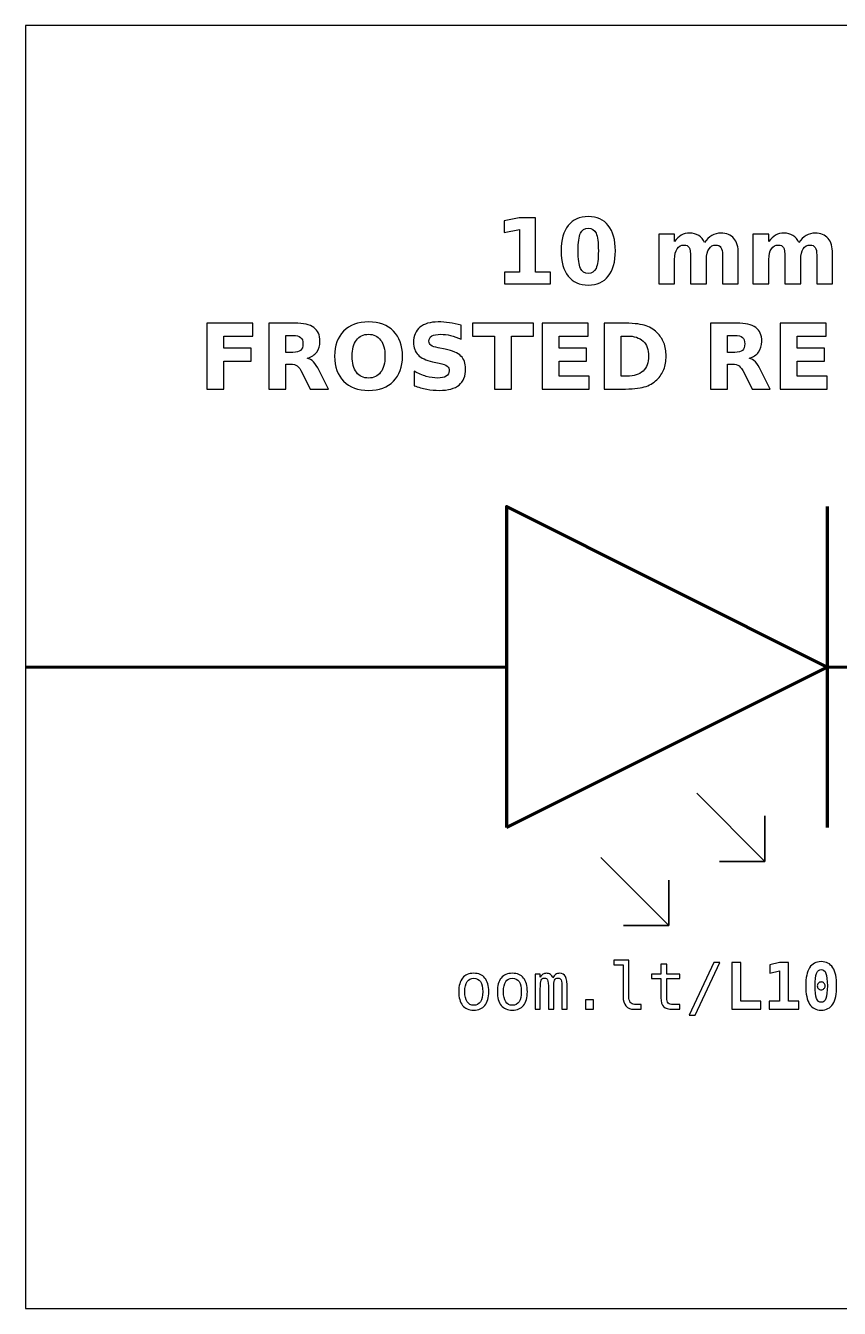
# Model space of a CAD drawing. Header units: centimetres. Extents: x -11.5 to -9.5, y -15.85 to -13.85.
# Drawn here: x -11.5 to -10.231, y -15.85 to -13.85 of the extents above; entities that cross this region are included whole.
import ezdxf

# ---------------------------------------------------------------- set-up
doc = ezdxf.new("R2010")
doc.units = ezdxf.units.CM
doc.header["$MEASUREMENT"] = 0
doc.layers.add('Layer 1', color=7, linetype='Continuous')

msp = doc.modelspace()

# ---------------------------------------------------------------- linework, layer by layer
at = {"layer": 'Layer 1', "color": 7}
msp.add_open_spline([(-11.5, -13.85), (-11.5, -13.85), (-9.5, -13.85), (-9.5, -13.85), (-9.5, -13.85), (-9.5, -13.85), (-9.5, -15.85), (-9.5, -15.85), (-9.5, -15.85), (-9.5, -15.85), (-11.5, -15.85), (-11.5, -15.85), (-11.5, -15.85), (-11.5, -15.85), (-11.5, -13.85), (-11.5, -13.85)], degree=3, knots=[0, 0, 0, 0, 0.25, 0.25, 0.25, 0.25, 0.5, 0.5, 0.5, 0.5, 0.75, 0.75, 0.75, 0.75, 1, 1, 1, 1], dxfattribs=at)
at = {"layer": 'Layer 1', "color": 250}
for points, knots in [([(-10.75327, -14.23414), (-10.75327, -14.23414), (-10.72984, -14.23414), (-10.72984, -14.23414), (-10.72984, -14.23414), (-10.72984, -14.23414), (-10.72984, -14.16765), (-10.72984, -14.16765), (-10.72984, -14.16765), (-10.72984, -14.16765), (-10.75388, -14.17262), (-10.75388, -14.17262), (-10.75388, -14.17262), (-10.75388, -14.17262), (-10.75388, -14.15455), (-10.75388, -14.15455), (-10.75388, -14.15455), (-10.75388, -14.15455), (-10.72998, -14.14959), (-10.72998, -14.14959), (-10.72998, -14.14959), (-10.72998, -14.14959), (-10.70477, -14.14959), (-10.70477, -14.14959), (-10.70477, -14.14959), (-10.70477, -14.14959), (-10.70477, -14.23414), (-10.70477, -14.23414), (-10.70477, -14.23414), (-10.70477, -14.23414), (-10.68135, -14.23414), (-10.68135, -14.23414), (-10.68135, -14.23414), (-10.68135, -14.23414), (-10.68135, -14.25246), (-10.68135, -14.25246), (-10.68135, -14.25246), (-10.68135, -14.25246), (-10.75327, -14.25246), (-10.75327, -14.25246), (-10.75327, -14.25246), (-10.75327, -14.25246), (-10.75327, -14.23414), (-10.75327, -14.23414)], [0, 0, 0, 0, 0.0909091, 0.0909091, 0.0909091, 0.0909091, 0.1818182, 0.1818182, 0.1818182, 0.1818182, 0.2727273, 0.2727273, 0.2727273, 0.2727273, 0.3636364, 0.3636364, 0.3636364, 0.3636364, 0.4545455, 0.4545455, 0.4545455, 0.4545455, 0.5454545, 0.5454545, 0.5454545, 0.5454545, 0.6363636, 0.6363636, 0.6363636, 0.6363636, 0.7272727, 0.7272727, 0.7272727, 0.7272727, 0.8181818, 0.8181818, 0.8181818, 0.8181818, 0.9090909, 0.9090909, 0.9090909, 0.9090909, 1, 1, 1, 1]), ([(-10.58017, -14.20112), (-10.58017, -14.21817), (-10.58384, -14.23132), (-10.5912, -14.24058), (-10.5912, -14.24058), (-10.59854, -14.24983), (-10.60898, -14.25446), (-10.62248, -14.25446), (-10.62248, -14.25446), (-10.63603, -14.25446), (-10.64649, -14.24983), (-10.65383, -14.24058), (-10.65383, -14.24058), (-10.66119, -14.23132), (-10.66486, -14.21817), (-10.66486, -14.20112), (-10.66486, -14.20112), (-10.66486, -14.18405), (-10.66119, -14.17087), (-10.65383, -14.16161), (-10.65383, -14.16161), (-10.64649, -14.15237), (-10.63603, -14.14773), (-10.62248, -14.14773), (-10.62248, -14.14773), (-10.60898, -14.14773), (-10.59854, -14.15237), (-10.5912, -14.16161), (-10.5912, -14.16161), (-10.58384, -14.17087), (-10.58017, -14.18405), (-10.58017, -14.20112)], [0, 0, 0, 0, 0.125, 0.125, 0.125, 0.125, 0.25, 0.25, 0.25, 0.25, 0.375, 0.375, 0.375, 0.375, 0.5, 0.5, 0.5, 0.5, 0.625, 0.625, 0.625, 0.625, 0.75, 0.75, 0.75, 0.75, 0.875, 0.875, 0.875, 0.875, 1, 1, 1, 1]), ([(-10.6067, -14.20093), (-10.6067, -14.18807), (-10.6079, -14.17901), (-10.61032, -14.17374), (-10.61032, -14.17374), (-10.61272, -14.1685), (-10.61679, -14.16587), (-10.62248, -14.16587), (-10.62248, -14.16587), (-10.62817, -14.16587), (-10.63224, -14.1685), (-10.63469, -14.17374), (-10.63469, -14.17374), (-10.63711, -14.17901), (-10.63833, -14.18807), (-10.63833, -14.20093), (-10.63833, -14.20093), (-10.63833, -14.21391), (-10.63711, -14.22309), (-10.63469, -14.2284), (-10.63469, -14.2284), (-10.63224, -14.23374), (-10.62817, -14.2364), (-10.62248, -14.2364), (-10.62248, -14.2364), (-10.61684, -14.2364), (-10.61279, -14.23374), (-10.61034, -14.2284), (-10.61034, -14.2284), (-10.60792, -14.22309), (-10.6067, -14.21391), (-10.6067, -14.20093)], [0, 0, 0, 0, 0.125, 0.125, 0.125, 0.125, 0.25, 0.25, 0.25, 0.25, 0.375, 0.375, 0.375, 0.375, 0.5, 0.5, 0.5, 0.5, 0.625, 0.625, 0.625, 0.625, 0.75, 0.75, 0.75, 0.75, 0.875, 0.875, 0.875, 0.875, 1, 1, 1, 1]), ([(-10.44092, -14.18811), (-10.43779, -14.18334), (-10.4341, -14.17969), (-10.42979, -14.1772), (-10.42979, -14.1772), (-10.42549, -14.17468), (-10.42079, -14.17344), (-10.41564, -14.17344), (-10.41564, -14.17344), (-10.40677, -14.17344), (-10.40002, -14.17617), (-10.39539, -14.18165), (-10.39539, -14.18165), (-10.39075, -14.1871), (-10.38842, -14.19505), (-10.38842, -14.20547), (-10.38842, -14.20547), (-10.38842, -14.20547), (-10.38842, -14.25246), (-10.38842, -14.25246), (-10.38842, -14.25246), (-10.38842, -14.25246), (-10.41324, -14.25246), (-10.41324, -14.25246), (-10.41324, -14.25246), (-10.41324, -14.25246), (-10.41324, -14.21222), (-10.41324, -14.21222), (-10.41324, -14.21222), (-10.41319, -14.21163), (-10.41317, -14.21102), (-10.41314, -14.21036), (-10.41314, -14.21036), (-10.41312, -14.20973), (-10.4131, -14.20881), (-10.4131, -14.20761), (-10.4131, -14.20761), (-10.4131, -14.20215), (-10.41389, -14.19818), (-10.41552, -14.19573), (-10.41552, -14.19573), (-10.41712, -14.19326), (-10.4197, -14.19204), (-10.42328, -14.19204), (-10.42328, -14.19204), (-10.42798, -14.19204), (-10.43158, -14.19397), (-10.43414, -14.19783), (-10.43414, -14.19783), (-10.43668, -14.20168), (-10.438, -14.20726), (-10.4381, -14.21457), (-10.4381, -14.21457), (-10.4381, -14.21457), (-10.4381, -14.25246), (-10.4381, -14.25246), (-10.4381, -14.25246), (-10.4381, -14.25246), (-10.46291, -14.25246), (-10.46291, -14.25246), (-10.46291, -14.25246), (-10.46291, -14.25246), (-10.46291, -14.21222), (-10.46291, -14.21222), (-10.46291, -14.21222), (-10.46291, -14.20368), (-10.46364, -14.19818), (-10.46512, -14.19573), (-10.46512, -14.19573), (-10.46658, -14.19326), (-10.46919, -14.19204), (-10.47295, -14.19204), (-10.47295, -14.19204), (-10.4777, -14.19204), (-10.48135, -14.19399), (-10.48391, -14.19787), (-10.48391, -14.19787), (-10.48647, -14.20175), (-10.48777, -14.20728), (-10.48777, -14.2145), (-10.48777, -14.2145), (-10.48777, -14.2145), (-10.48777, -14.25246), (-10.48777, -14.25246), (-10.48777, -14.25246), (-10.48777, -14.25246), (-10.51258, -14.25246), (-10.51258, -14.25246), (-10.51258, -14.25246), (-10.51258, -14.25246), (-10.51258, -14.1753), (-10.51258, -14.1753), (-10.51258, -14.1753), (-10.51258, -14.1753), (-10.48777, -14.1753), (-10.48777, -14.1753), (-10.48777, -14.1753), (-10.48777, -14.1753), (-10.48777, -14.18661), (-10.48777, -14.18661), (-10.48777, -14.18661), (-10.48473, -14.18223), (-10.48125, -14.17897), (-10.47732, -14.17675), (-10.47732, -14.17675), (-10.4734, -14.17454), (-10.46907, -14.17344), (-10.46434, -14.17344), (-10.46434, -14.17344), (-10.45903, -14.17344), (-10.4543, -14.17473), (-10.45023, -14.1773), (-10.45023, -14.1773), (-10.44614, -14.17988), (-10.44303, -14.18348), (-10.44092, -14.18811)], [0, 0, 0, 0, 0.0344828, 0.0344828, 0.0344828, 0.0344828, 0.0689655, 0.0689655, 0.0689655, 0.0689655, 0.1034483, 0.1034483, 0.1034483, 0.1034483, 0.137931, 0.137931, 0.137931, 0.137931, 0.1724138, 0.1724138, 0.1724138, 0.1724138, 0.2068966, 0.2068966, 0.2068966, 0.2068966, 0.2413793, 0.2413793, 0.2413793, 0.2413793, 0.2758621, 0.2758621, 0.2758621, 0.2758621, 0.3103448, 0.3103448, 0.3103448, 0.3103448, 0.3448276, 0.3448276, 0.3448276, 0.3448276, 0.3793103, 0.3793103, 0.3793103, 0.3793103, 0.4137931, 0.4137931, 0.4137931, 0.4137931, 0.4482759, 0.4482759, 0.4482759, 0.4482759, 0.4827586, 0.4827586, 0.4827586, 0.4827586, 0.5172414, 0.5172414, 0.5172414, 0.5172414, 0.5517241, 0.5517241, 0.5517241, 0.5517241, 0.5862069, 0.5862069, 0.5862069, 0.5862069, 0.6206897, 0.6206897, 0.6206897, 0.6206897, 0.6551724, 0.6551724, 0.6551724, 0.6551724, 0.6896552, 0.6896552, 0.6896552, 0.6896552, 0.7241379, 0.7241379, 0.7241379, 0.7241379, 0.7586207, 0.7586207, 0.7586207, 0.7586207, 0.7931034, 0.7931034, 0.7931034, 0.7931034, 0.8275862, 0.8275862, 0.8275862, 0.8275862, 0.862069, 0.862069, 0.862069, 0.862069, 0.8965517, 0.8965517, 0.8965517, 0.8965517, 0.9310345, 0.9310345, 0.9310345, 0.9310345, 0.9655172, 0.9655172, 0.9655172, 0.9655172, 1, 1, 1, 1]), ([(-10.29388, -14.18811), (-10.29075, -14.18334), (-10.28706, -14.17969), (-10.28275, -14.1772), (-10.28275, -14.1772), (-10.27845, -14.17468), (-10.27375, -14.17344), (-10.2686, -14.17344), (-10.2686, -14.17344), (-10.25973, -14.17344), (-10.25298, -14.17617), (-10.24835, -14.18165), (-10.24835, -14.18165), (-10.24371, -14.1871), (-10.24138, -14.19505), (-10.24138, -14.20547), (-10.24138, -14.20547), (-10.24138, -14.20547), (-10.24138, -14.25246), (-10.24138, -14.25246), (-10.24138, -14.25246), (-10.24138, -14.25246), (-10.2662, -14.25246), (-10.2662, -14.25246), (-10.2662, -14.25246), (-10.2662, -14.25246), (-10.2662, -14.21222), (-10.2662, -14.21222), (-10.2662, -14.21222), (-10.26615, -14.21163), (-10.26613, -14.21102), (-10.2661, -14.21036), (-10.2661, -14.21036), (-10.26608, -14.20973), (-10.26606, -14.20881), (-10.26606, -14.20761), (-10.26606, -14.20761), (-10.26606, -14.20215), (-10.26685, -14.19818), (-10.26848, -14.19573), (-10.26848, -14.19573), (-10.27008, -14.19326), (-10.27266, -14.19204), (-10.27624, -14.19204), (-10.27624, -14.19204), (-10.28094, -14.19204), (-10.28454, -14.19397), (-10.2871, -14.19783), (-10.2871, -14.19783), (-10.28964, -14.20168), (-10.29096, -14.20726), (-10.29106, -14.21457), (-10.29106, -14.21457), (-10.29106, -14.21457), (-10.29106, -14.25246), (-10.29106, -14.25246), (-10.29106, -14.25246), (-10.29106, -14.25246), (-10.31587, -14.25246), (-10.31587, -14.25246), (-10.31587, -14.25246), (-10.31587, -14.25246), (-10.31587, -14.21222), (-10.31587, -14.21222), (-10.31587, -14.21222), (-10.31587, -14.20368), (-10.3166, -14.19818), (-10.31808, -14.19573), (-10.31808, -14.19573), (-10.31954, -14.19326), (-10.32215, -14.19204), (-10.32591, -14.19204), (-10.32591, -14.19204), (-10.33066, -14.19204), (-10.33431, -14.19399), (-10.33687, -14.19787), (-10.33687, -14.19787), (-10.33943, -14.20175), (-10.34073, -14.20728), (-10.34073, -14.2145), (-10.34073, -14.2145), (-10.34073, -14.2145), (-10.34073, -14.25246), (-10.34073, -14.25246), (-10.34073, -14.25246), (-10.34073, -14.25246), (-10.36554, -14.25246), (-10.36554, -14.25246), (-10.36554, -14.25246), (-10.36554, -14.25246), (-10.36554, -14.1753), (-10.36554, -14.1753), (-10.36554, -14.1753), (-10.36554, -14.1753), (-10.34073, -14.1753), (-10.34073, -14.1753), (-10.34073, -14.1753), (-10.34073, -14.1753), (-10.34073, -14.18661), (-10.34073, -14.18661), (-10.34073, -14.18661), (-10.33769, -14.18223), (-10.33421, -14.17897), (-10.33028, -14.17675), (-10.33028, -14.17675), (-10.32636, -14.17454), (-10.32203, -14.17344), (-10.3173, -14.17344), (-10.3173, -14.17344), (-10.31199, -14.17344), (-10.30726, -14.17473), (-10.30319, -14.1773), (-10.30319, -14.1773), (-10.2991, -14.17988), (-10.29599, -14.18348), (-10.29388, -14.18811)], [0, 0, 0, 0, 0.0344828, 0.0344828, 0.0344828, 0.0344828, 0.0689655, 0.0689655, 0.0689655, 0.0689655, 0.1034483, 0.1034483, 0.1034483, 0.1034483, 0.137931, 0.137931, 0.137931, 0.137931, 0.1724138, 0.1724138, 0.1724138, 0.1724138, 0.2068966, 0.2068966, 0.2068966, 0.2068966, 0.2413793, 0.2413793, 0.2413793, 0.2413793, 0.2758621, 0.2758621, 0.2758621, 0.2758621, 0.3103448, 0.3103448, 0.3103448, 0.3103448, 0.3448276, 0.3448276, 0.3448276, 0.3448276, 0.3793103, 0.3793103, 0.3793103, 0.3793103, 0.4137931, 0.4137931, 0.4137931, 0.4137931, 0.4482759, 0.4482759, 0.4482759, 0.4482759, 0.4827586, 0.4827586, 0.4827586, 0.4827586, 0.5172414, 0.5172414, 0.5172414, 0.5172414, 0.5517241, 0.5517241, 0.5517241, 0.5517241, 0.5862069, 0.5862069, 0.5862069, 0.5862069, 0.6206897, 0.6206897, 0.6206897, 0.6206897, 0.6551724, 0.6551724, 0.6551724, 0.6551724, 0.6896552, 0.6896552, 0.6896552, 0.6896552, 0.7241379, 0.7241379, 0.7241379, 0.7241379, 0.7586207, 0.7586207, 0.7586207, 0.7586207, 0.7931034, 0.7931034, 0.7931034, 0.7931034, 0.8275862, 0.8275862, 0.8275862, 0.8275862, 0.862069, 0.862069, 0.862069, 0.862069, 0.8965517, 0.8965517, 0.8965517, 0.8965517, 0.9310345, 0.9310345, 0.9310345, 0.9310345, 0.9655172, 0.9655172, 0.9655172, 0.9655172, 1, 1, 1, 1]), ([(-11.21718, -14.31384), (-11.21718, -14.31384), (-11.14559, -14.31384), (-11.14559, -14.31384), (-11.14559, -14.31384), (-11.14559, -14.31384), (-11.14559, -14.3339), (-11.14559, -14.3339), (-11.14559, -14.3339), (-11.14559, -14.3339), (-11.19065, -14.3339), (-11.19065, -14.3339), (-11.19065, -14.3339), (-11.19065, -14.3339), (-11.19065, -14.35305), (-11.19065, -14.35305), (-11.19065, -14.35305), (-11.19065, -14.35305), (-11.14827, -14.35305), (-11.14827, -14.35305), (-11.14827, -14.35305), (-11.14827, -14.35305), (-11.14827, -14.37311), (-11.14827, -14.37311), (-11.14827, -14.37311), (-11.14827, -14.37311), (-11.19065, -14.37311), (-11.19065, -14.37311), (-11.19065, -14.37311), (-11.19065, -14.37311), (-11.19065, -14.41671), (-11.19065, -14.41671), (-11.19065, -14.41671), (-11.19065, -14.41671), (-11.21718, -14.41671), (-11.21718, -14.41671), (-11.21718, -14.41671), (-11.21718, -14.41671), (-11.21718, -14.31384), (-11.21718, -14.31384)], [0, 0, 0, 0, 0.1, 0.1, 0.1, 0.1, 0.2, 0.2, 0.2, 0.2, 0.3, 0.3, 0.3, 0.3, 0.4, 0.4, 0.4, 0.4, 0.5, 0.5, 0.5, 0.5, 0.6, 0.6, 0.6, 0.6, 0.7, 0.7, 0.7, 0.7, 0.8, 0.8, 0.8, 0.8, 0.9, 0.9, 0.9, 0.9, 1, 1, 1, 1]), ([(-11.09425, -14.37779), (-11.09425, -14.37779), (-11.09425, -14.41671), (-11.09425, -14.41671), (-11.09425, -14.41671), (-11.09425, -14.41671), (-11.12078, -14.41671), (-11.12078, -14.41671), (-11.12078, -14.41671), (-11.12078, -14.41671), (-11.12078, -14.31384), (-11.12078, -14.31384), (-11.12078, -14.31384), (-11.12078, -14.31384), (-11.08026, -14.31384), (-11.08026, -14.31384), (-11.08026, -14.31384), (-11.06671, -14.31384), (-11.05676, -14.31612), (-11.05046, -14.32066), (-11.05046, -14.32066), (-11.04414, -14.3252), (-11.04098, -14.3324), (-11.04098, -14.34223), (-11.04098, -14.34223), (-11.04098, -14.34902), (-11.04263, -14.35462), (-11.0459, -14.35897), (-11.0459, -14.35897), (-11.04919, -14.36335), (-11.05415, -14.36657), (-11.06076, -14.36862), (-11.06076, -14.36862), (-11.05714, -14.36946), (-11.05387, -14.37132), (-11.051, -14.37424), (-11.051, -14.37424), (-11.04813, -14.37715), (-11.04524, -14.38157), (-11.0423, -14.3875), (-11.0423, -14.3875), (-11.0423, -14.3875), (-11.02788, -14.41671), (-11.02788, -14.41671), (-11.02788, -14.41671), (-11.02788, -14.41671), (-11.05615, -14.41671), (-11.05615, -14.41671), (-11.05615, -14.41671), (-11.05615, -14.41671), (-11.06869, -14.39115), (-11.06869, -14.39115), (-11.06869, -14.39115), (-11.0712, -14.38602), (-11.07377, -14.38249), (-11.07638, -14.38061), (-11.07638, -14.38061), (-11.07897, -14.37873), (-11.08242, -14.37779), (-11.08675, -14.37779), (-11.08675, -14.37779), (-11.08675, -14.37779), (-11.09425, -14.37779), (-11.09425, -14.37779)], [0, 0, 0, 0, 0.0625, 0.0625, 0.0625, 0.0625, 0.125, 0.125, 0.125, 0.125, 0.1875, 0.1875, 0.1875, 0.1875, 0.25, 0.25, 0.25, 0.25, 0.3125, 0.3125, 0.3125, 0.3125, 0.375, 0.375, 0.375, 0.375, 0.4375, 0.4375, 0.4375, 0.4375, 0.5, 0.5, 0.5, 0.5, 0.5625, 0.5625, 0.5625, 0.5625, 0.625, 0.625, 0.625, 0.625, 0.6875, 0.6875, 0.6875, 0.6875, 0.75, 0.75, 0.75, 0.75, 0.8125, 0.8125, 0.8125, 0.8125, 0.875, 0.875, 0.875, 0.875, 0.9375, 0.9375, 0.9375, 0.9375, 1, 1, 1, 1]), ([(-10.96514, -14.31198), (-10.94861, -14.31198), (-10.93565, -14.31671), (-10.92629, -14.32619), (-10.92629, -14.32619), (-10.91691, -14.33564), (-10.91223, -14.34869), (-10.91223, -14.36537), (-10.91223, -14.36537), (-10.91223, -14.382), (-10.91691, -14.39505), (-10.92629, -14.4045), (-10.92629, -14.4045), (-10.93565, -14.41398), (-10.94861, -14.41871), (-10.96514, -14.41871), (-10.96514, -14.41871), (-10.98163, -14.41871), (-10.99456, -14.41398), (-11.00397, -14.4045), (-11.00397, -14.4045), (-11.01335, -14.39505), (-11.01806, -14.382), (-11.01806, -14.36537), (-11.01806, -14.36537), (-11.01806, -14.34869), (-11.01335, -14.33564), (-11.00397, -14.32619), (-11.00397, -14.32619), (-10.99456, -14.31671), (-10.98163, -14.31198), (-10.96514, -14.31198)], [0, 0, 0, 0, 0.125, 0.125, 0.125, 0.125, 0.25, 0.25, 0.25, 0.25, 0.375, 0.375, 0.375, 0.375, 0.5, 0.5, 0.5, 0.5, 0.625, 0.625, 0.625, 0.625, 0.75, 0.75, 0.75, 0.75, 0.875, 0.875, 0.875, 0.875, 1, 1, 1, 1]), ([(-10.82057, -14.31709), (-10.82057, -14.31709), (-10.82057, -14.33884), (-10.82057, -14.33884), (-10.82057, -14.33884), (-10.82622, -14.33632), (-10.83174, -14.33442), (-10.8371, -14.33313), (-10.8371, -14.33313), (-10.84249, -14.33183), (-10.84757, -14.3312), (-10.85234, -14.3312), (-10.85234, -14.3312), (-10.85867, -14.3312), (-10.86337, -14.33207), (-10.86641, -14.33381), (-10.86641, -14.33381), (-10.86944, -14.33557), (-10.87095, -14.33828), (-10.87095, -14.34195), (-10.87095, -14.34195), (-10.87095, -14.3447), (-10.86994, -14.34686), (-10.86789, -14.34839), (-10.86789, -14.34839), (-10.86584, -14.34992), (-10.86213, -14.35126), (-10.85674, -14.35236), (-10.85674, -14.35236), (-10.85674, -14.35236), (-10.84545, -14.35462), (-10.84545, -14.35462), (-10.84545, -14.35462), (-10.834, -14.35693), (-10.82589, -14.36041), (-10.82107, -14.36511), (-10.82107, -14.36511), (-10.81624, -14.36979), (-10.81382, -14.37645), (-10.81382, -14.38508), (-10.81382, -14.38508), (-10.81382, -14.39644), (-10.81718, -14.40488), (-10.82391, -14.41041), (-10.82391, -14.41041), (-10.83064, -14.41593), (-10.84091, -14.41871), (-10.85474, -14.41871), (-10.85474, -14.41871), (-10.86128, -14.41871), (-10.86782, -14.4181), (-10.87438, -14.41685), (-10.87438, -14.41685), (-10.88094, -14.4156), (-10.88753, -14.41377), (-10.89409, -14.41135), (-10.89409, -14.41135), (-10.89409, -14.41135), (-10.89409, -14.38896), (-10.89409, -14.38896), (-10.89409, -14.38896), (-10.88753, -14.39244), (-10.88118, -14.39507), (-10.87504, -14.39684), (-10.87504, -14.39684), (-10.8689, -14.3986), (-10.863, -14.39949), (-10.85731, -14.39949), (-10.85731, -14.39949), (-10.85152, -14.39949), (-10.84708, -14.39853), (-10.844, -14.3966), (-10.844, -14.3966), (-10.84091, -14.39467), (-10.83939, -14.39192), (-10.83939, -14.38832), (-10.83939, -14.38832), (-10.83939, -14.38512), (-10.84042, -14.38263), (-10.84251, -14.38089), (-10.84251, -14.38089), (-10.84461, -14.37915), (-10.84877, -14.37758), (-10.85503, -14.37621), (-10.85503, -14.37621), (-10.85503, -14.37621), (-10.8653, -14.37393), (-10.8653, -14.37393), (-10.8653, -14.37393), (-10.87558, -14.37172), (-10.88311, -14.36822), (-10.88786, -14.36339), (-10.88786, -14.36339), (-10.89261, -14.35857), (-10.89498, -14.35206), (-10.89498, -14.3439), (-10.89498, -14.3439), (-10.89498, -14.33364), (-10.89167, -14.32576), (-10.88506, -14.32026), (-10.88506, -14.32026), (-10.87845, -14.31473), (-10.86895, -14.31198), (-10.85653, -14.31198), (-10.85653, -14.31198), (-10.85089, -14.31198), (-10.84508, -14.31241), (-10.8391, -14.31325), (-10.8391, -14.31325), (-10.83313, -14.3141), (-10.82695, -14.31537), (-10.82057, -14.31709)], [0, 0, 0, 0, 0.0357143, 0.0357143, 0.0357143, 0.0357143, 0.0714286, 0.0714286, 0.0714286, 0.0714286, 0.1071429, 0.1071429, 0.1071429, 0.1071429, 0.1428571, 0.1428571, 0.1428571, 0.1428571, 0.1785714, 0.1785714, 0.1785714, 0.1785714, 0.2142857, 0.2142857, 0.2142857, 0.2142857, 0.25, 0.25, 0.25, 0.25, 0.2857143, 0.2857143, 0.2857143, 0.2857143, 0.3214286, 0.3214286, 0.3214286, 0.3214286, 0.3571429, 0.3571429, 0.3571429, 0.3571429, 0.3928571, 0.3928571, 0.3928571, 0.3928571, 0.4285714, 0.4285714, 0.4285714, 0.4285714, 0.4642857, 0.4642857, 0.4642857, 0.4642857, 0.5, 0.5, 0.5, 0.5, 0.5357143, 0.5357143, 0.5357143, 0.5357143, 0.5714286, 0.5714286, 0.5714286, 0.5714286, 0.6071429, 0.6071429, 0.6071429, 0.6071429, 0.6428571, 0.6428571, 0.6428571, 0.6428571, 0.6785714, 0.6785714, 0.6785714, 0.6785714, 0.7142857, 0.7142857, 0.7142857, 0.7142857, 0.75, 0.75, 0.75, 0.75, 0.7857143, 0.7857143, 0.7857143, 0.7857143, 0.8214286, 0.8214286, 0.8214286, 0.8214286, 0.8571429, 0.8571429, 0.8571429, 0.8571429, 0.8928571, 0.8928571, 0.8928571, 0.8928571, 0.9285714, 0.9285714, 0.9285714, 0.9285714, 0.9642857, 0.9642857, 0.9642857, 0.9642857, 1, 1, 1, 1]), ([(-10.80282, -14.31384), (-10.80282, -14.31384), (-10.70802, -14.31384), (-10.70802, -14.31384), (-10.70802, -14.31384), (-10.70802, -14.31384), (-10.70802, -14.3339), (-10.70802, -14.3339), (-10.70802, -14.3339), (-10.70802, -14.3339), (-10.74212, -14.3339), (-10.74212, -14.3339), (-10.74212, -14.3339), (-10.74212, -14.3339), (-10.74212, -14.41671), (-10.74212, -14.41671), (-10.74212, -14.41671), (-10.74212, -14.41671), (-10.76865, -14.41671), (-10.76865, -14.41671), (-10.76865, -14.41671), (-10.76865, -14.41671), (-10.76865, -14.3339), (-10.76865, -14.3339), (-10.76865, -14.3339), (-10.76865, -14.3339), (-10.80282, -14.3339), (-10.80282, -14.3339), (-10.80282, -14.3339), (-10.80282, -14.3339), (-10.80282, -14.31384), (-10.80282, -14.31384)], [0, 0, 0, 0, 0.125, 0.125, 0.125, 0.125, 0.25, 0.25, 0.25, 0.25, 0.375, 0.375, 0.375, 0.375, 0.5, 0.5, 0.5, 0.5, 0.625, 0.625, 0.625, 0.625, 0.75, 0.75, 0.75, 0.75, 0.875, 0.875, 0.875, 0.875, 1, 1, 1, 1]), ([(-10.69428, -14.31384), (-10.69428, -14.31384), (-10.62269, -14.31384), (-10.62269, -14.31384), (-10.62269, -14.31384), (-10.62269, -14.31384), (-10.62269, -14.3339), (-10.62269, -14.3339), (-10.62269, -14.3339), (-10.62269, -14.3339), (-10.66775, -14.3339), (-10.66775, -14.3339), (-10.66775, -14.3339), (-10.66775, -14.3339), (-10.66775, -14.35305), (-10.66775, -14.35305), (-10.66775, -14.35305), (-10.66775, -14.35305), (-10.6254, -14.35305), (-10.6254, -14.35305), (-10.6254, -14.35305), (-10.6254, -14.35305), (-10.6254, -14.37311), (-10.6254, -14.37311), (-10.6254, -14.37311), (-10.6254, -14.37311), (-10.66775, -14.37311), (-10.66775, -14.37311), (-10.66775, -14.37311), (-10.66775, -14.37311), (-10.66775, -14.39665), (-10.66775, -14.39665), (-10.66775, -14.39665), (-10.66775, -14.39665), (-10.62119, -14.39665), (-10.62119, -14.39665), (-10.62119, -14.39665), (-10.62119, -14.39665), (-10.62119, -14.41671), (-10.62119, -14.41671), (-10.62119, -14.41671), (-10.62119, -14.41671), (-10.69428, -14.41671), (-10.69428, -14.41671), (-10.69428, -14.41671), (-10.69428, -14.41671), (-10.69428, -14.31384), (-10.69428, -14.31384)], [0, 0, 0, 0, 0.0833333, 0.0833333, 0.0833333, 0.0833333, 0.1666667, 0.1666667, 0.1666667, 0.1666667, 0.25, 0.25, 0.25, 0.25, 0.3333333, 0.3333333, 0.3333333, 0.3333333, 0.4166667, 0.4166667, 0.4166667, 0.4166667, 0.5, 0.5, 0.5, 0.5, 0.5833333, 0.5833333, 0.5833333, 0.5833333, 0.6666667, 0.6666667, 0.6666667, 0.6666667, 0.75, 0.75, 0.75, 0.75, 0.8333333, 0.8333333, 0.8333333, 0.8333333, 0.9166667, 0.9166667, 0.9166667, 0.9166667, 1, 1, 1, 1]), ([(-10.59788, -14.31384), (-10.59788, -14.31384), (-10.56989, -14.31384), (-10.56989, -14.31384), (-10.56989, -14.31384), (-10.55428, -14.31384), (-10.54266, -14.31495), (-10.53502, -14.31718), (-10.53502, -14.31718), (-10.52737, -14.31941), (-10.52081, -14.32318), (-10.51533, -14.32852), (-10.51533, -14.32852), (-10.51051, -14.33315), (-10.50694, -14.33851), (-10.50458, -14.34458), (-10.50458, -14.34458), (-10.50226, -14.35062), (-10.50108, -14.35749), (-10.50108, -14.36518), (-10.50108, -14.36518), (-10.50108, -14.37294), (-10.50226, -14.37986), (-10.50458, -14.38595), (-10.50458, -14.38595), (-10.50694, -14.39204), (-10.51051, -14.3974), (-10.51533, -14.40203), (-10.51533, -14.40203), (-10.52086, -14.40737), (-10.52747, -14.41114), (-10.53518, -14.41337), (-10.53518, -14.41337), (-10.5429, -14.4156), (-10.55447, -14.41671), (-10.56989, -14.41671), (-10.56989, -14.41671), (-10.56989, -14.41671), (-10.59788, -14.41671), (-10.59788, -14.41671), (-10.59788, -14.41671), (-10.59788, -14.41671), (-10.59788, -14.31384), (-10.59788, -14.31384)], [0, 0, 0, 0, 0.0909091, 0.0909091, 0.0909091, 0.0909091, 0.1818182, 0.1818182, 0.1818182, 0.1818182, 0.2727273, 0.2727273, 0.2727273, 0.2727273, 0.3636364, 0.3636364, 0.3636364, 0.3636364, 0.4545455, 0.4545455, 0.4545455, 0.4545455, 0.5454545, 0.5454545, 0.5454545, 0.5454545, 0.6363636, 0.6363636, 0.6363636, 0.6363636, 0.7272727, 0.7272727, 0.7272727, 0.7272727, 0.8181818, 0.8181818, 0.8181818, 0.8181818, 0.9090909, 0.9090909, 0.9090909, 0.9090909, 1, 1, 1, 1]), ([(-10.4051, -14.37779), (-10.4051, -14.37779), (-10.4051, -14.41671), (-10.4051, -14.41671), (-10.4051, -14.41671), (-10.4051, -14.41671), (-10.43163, -14.41671), (-10.43163, -14.41671), (-10.43163, -14.41671), (-10.43163, -14.41671), (-10.43163, -14.31384), (-10.43163, -14.31384), (-10.43163, -14.31384), (-10.43163, -14.31384), (-10.39111, -14.31384), (-10.39111, -14.31384), (-10.39111, -14.31384), (-10.37756, -14.31384), (-10.36761, -14.31612), (-10.36131, -14.32066), (-10.36131, -14.32066), (-10.35499, -14.3252), (-10.35183, -14.3324), (-10.35183, -14.34223), (-10.35183, -14.34223), (-10.35183, -14.34902), (-10.35348, -14.35462), (-10.35675, -14.35897), (-10.35675, -14.35897), (-10.36004, -14.36335), (-10.365, -14.36657), (-10.37161, -14.36862), (-10.37161, -14.36862), (-10.36799, -14.36946), (-10.36472, -14.37132), (-10.36185, -14.37424), (-10.36185, -14.37424), (-10.35898, -14.37715), (-10.35609, -14.38157), (-10.35315, -14.3875), (-10.35315, -14.3875), (-10.35315, -14.3875), (-10.33873, -14.41671), (-10.33873, -14.41671), (-10.33873, -14.41671), (-10.33873, -14.41671), (-10.367, -14.41671), (-10.367, -14.41671), (-10.367, -14.41671), (-10.367, -14.41671), (-10.37954, -14.39115), (-10.37954, -14.39115), (-10.37954, -14.39115), (-10.38205, -14.38602), (-10.38462, -14.38249), (-10.38723, -14.38061), (-10.38723, -14.38061), (-10.38982, -14.37873), (-10.39327, -14.37779), (-10.3976, -14.37779), (-10.3976, -14.37779), (-10.3976, -14.37779), (-10.4051, -14.37779), (-10.4051, -14.37779)], [0, 0, 0, 0, 0.0625, 0.0625, 0.0625, 0.0625, 0.125, 0.125, 0.125, 0.125, 0.1875, 0.1875, 0.1875, 0.1875, 0.25, 0.25, 0.25, 0.25, 0.3125, 0.3125, 0.3125, 0.3125, 0.375, 0.375, 0.375, 0.375, 0.4375, 0.4375, 0.4375, 0.4375, 0.5, 0.5, 0.5, 0.5, 0.5625, 0.5625, 0.5625, 0.5625, 0.625, 0.625, 0.625, 0.625, 0.6875, 0.6875, 0.6875, 0.6875, 0.75, 0.75, 0.75, 0.75, 0.8125, 0.8125, 0.8125, 0.8125, 0.875, 0.875, 0.875, 0.875, 0.9375, 0.9375, 0.9375, 0.9375, 1, 1, 1, 1]), ([(-10.32298, -14.31384), (-10.32298, -14.31384), (-10.25139, -14.31384), (-10.25139, -14.31384), (-10.25139, -14.31384), (-10.25139, -14.31384), (-10.25139, -14.3339), (-10.25139, -14.3339), (-10.25139, -14.3339), (-10.25139, -14.3339), (-10.29645, -14.3339), (-10.29645, -14.3339), (-10.29645, -14.3339), (-10.29645, -14.3339), (-10.29645, -14.35305), (-10.29645, -14.35305), (-10.29645, -14.35305), (-10.29645, -14.35305), (-10.2541, -14.35305), (-10.2541, -14.35305), (-10.2541, -14.35305), (-10.2541, -14.35305), (-10.2541, -14.37311), (-10.2541, -14.37311), (-10.2541, -14.37311), (-10.2541, -14.37311), (-10.29645, -14.37311), (-10.29645, -14.37311), (-10.29645, -14.37311), (-10.29645, -14.37311), (-10.29645, -14.39665), (-10.29645, -14.39665), (-10.29645, -14.39665), (-10.29645, -14.39665), (-10.24989, -14.39665), (-10.24989, -14.39665), (-10.24989, -14.39665), (-10.24989, -14.39665), (-10.24989, -14.41671), (-10.24989, -14.41671), (-10.24989, -14.41671), (-10.24989, -14.41671), (-10.32298, -14.41671), (-10.32298, -14.41671), (-10.32298, -14.41671), (-10.32298, -14.41671), (-10.32298, -14.31384), (-10.32298, -14.31384)], [0, 0, 0, 0, 0.0833333, 0.0833333, 0.0833333, 0.0833333, 0.1666667, 0.1666667, 0.1666667, 0.1666667, 0.25, 0.25, 0.25, 0.25, 0.3333333, 0.3333333, 0.3333333, 0.3333333, 0.4166667, 0.4166667, 0.4166667, 0.4166667, 0.5, 0.5, 0.5, 0.5, 0.5833333, 0.5833333, 0.5833333, 0.5833333, 0.6666667, 0.6666667, 0.6666667, 0.6666667, 0.75, 0.75, 0.75, 0.75, 0.8333333, 0.8333333, 0.8333333, 0.8333333, 0.9166667, 0.9166667, 0.9166667, 0.9166667, 1, 1, 1, 1]), ([(-11.08308, -14.35947), (-11.07753, -14.35947), (-11.07353, -14.35843), (-11.07113, -14.35636), (-11.07113, -14.35636), (-11.06871, -14.35429), (-11.06751, -14.35088), (-11.06751, -14.34615), (-11.06751, -14.34615), (-11.06751, -14.34147), (-11.06871, -14.33811), (-11.07113, -14.33609), (-11.07113, -14.33609), (-11.07353, -14.33407), (-11.07753, -14.33306), (-11.08308, -14.33306), (-11.08308, -14.33306), (-11.08308, -14.33306), (-11.09425, -14.33306), (-11.09425, -14.33306), (-11.09425, -14.33306), (-11.09425, -14.33306), (-11.09425, -14.35947), (-11.09425, -14.35947), (-11.09425, -14.35947), (-11.09425, -14.35947), (-11.08308, -14.35947), (-11.08308, -14.35947)], [0, 0, 0, 0, 0.1428571, 0.1428571, 0.1428571, 0.1428571, 0.2857143, 0.2857143, 0.2857143, 0.2857143, 0.4285714, 0.4285714, 0.4285714, 0.4285714, 0.5714286, 0.5714286, 0.5714286, 0.5714286, 0.7142857, 0.7142857, 0.7142857, 0.7142857, 0.8571429, 0.8571429, 0.8571429, 0.8571429, 1, 1, 1, 1]), ([(-10.96514, -14.3312), (-10.97323, -14.3312), (-10.97949, -14.33418), (-10.98396, -14.34016), (-10.98396, -14.34016), (-10.9884, -14.34613), (-10.99064, -14.35453), (-10.99064, -14.36537), (-10.99064, -14.36537), (-10.99064, -14.37619), (-10.9884, -14.38456), (-10.98396, -14.39053), (-10.98396, -14.39053), (-10.97949, -14.39651), (-10.97323, -14.39949), (-10.96514, -14.39949), (-10.96514, -14.39949), (-10.957, -14.39949), (-10.95073, -14.39651), (-10.94626, -14.39053), (-10.94626, -14.39053), (-10.94181, -14.38456), (-10.93958, -14.37619), (-10.93958, -14.36537), (-10.93958, -14.36537), (-10.93958, -14.35453), (-10.94181, -14.34613), (-10.94626, -14.34016), (-10.94626, -14.34016), (-10.95073, -14.33418), (-10.957, -14.3312), (-10.96514, -14.3312)], [0, 0, 0, 0, 0.125, 0.125, 0.125, 0.125, 0.25, 0.25, 0.25, 0.25, 0.375, 0.375, 0.375, 0.375, 0.5, 0.5, 0.5, 0.5, 0.625, 0.625, 0.625, 0.625, 0.75, 0.75, 0.75, 0.75, 0.875, 0.875, 0.875, 0.875, 1, 1, 1, 1]), ([(-10.57135, -14.3339), (-10.57135, -14.3339), (-10.57135, -14.39665), (-10.57135, -14.39665), (-10.57135, -14.39665), (-10.57135, -14.39665), (-10.56185, -14.39665), (-10.56185, -14.39665), (-10.56185, -14.39665), (-10.55101, -14.39665), (-10.54273, -14.39397), (-10.53702, -14.38858), (-10.53702, -14.38858), (-10.5313, -14.38322), (-10.52843, -14.37541), (-10.52843, -14.36518), (-10.52843, -14.36518), (-10.52843, -14.35497), (-10.53128, -14.34721), (-10.53697, -14.3419), (-10.53697, -14.3419), (-10.54266, -14.33656), (-10.55096, -14.3339), (-10.56185, -14.3339), (-10.56185, -14.3339), (-10.56185, -14.3339), (-10.57135, -14.3339), (-10.57135, -14.3339)], [0, 0, 0, 0, 0.1428571, 0.1428571, 0.1428571, 0.1428571, 0.2857143, 0.2857143, 0.2857143, 0.2857143, 0.4285714, 0.4285714, 0.4285714, 0.4285714, 0.5714286, 0.5714286, 0.5714286, 0.5714286, 0.7142857, 0.7142857, 0.7142857, 0.7142857, 0.8571429, 0.8571429, 0.8571429, 0.8571429, 1, 1, 1, 1]), ([(-10.39393, -14.35947), (-10.38838, -14.35947), (-10.38438, -14.35843), (-10.38198, -14.35636), (-10.38198, -14.35636), (-10.37956, -14.35429), (-10.37836, -14.35088), (-10.37836, -14.34615), (-10.37836, -14.34615), (-10.37836, -14.34147), (-10.37956, -14.33811), (-10.38198, -14.33609), (-10.38198, -14.33609), (-10.38438, -14.33407), (-10.38838, -14.33306), (-10.39393, -14.33306), (-10.39393, -14.33306), (-10.39393, -14.33306), (-10.4051, -14.33306), (-10.4051, -14.33306), (-10.4051, -14.33306), (-10.4051, -14.33306), (-10.4051, -14.35947), (-10.4051, -14.35947), (-10.4051, -14.35947), (-10.4051, -14.35947), (-10.39393, -14.35947), (-10.39393, -14.35947)], [0, 0, 0, 0, 0.1428571, 0.1428571, 0.1428571, 0.1428571, 0.2857143, 0.2857143, 0.2857143, 0.2857143, 0.4285714, 0.4285714, 0.4285714, 0.4285714, 0.5714286, 0.5714286, 0.5714286, 0.5714286, 0.7142857, 0.7142857, 0.7142857, 0.7142857, 0.8571429, 0.8571429, 0.8571429, 0.8571429, 1, 1, 1, 1]), ([(-10.55912, -15.3638), (-10.55912, -15.36784), (-10.55838, -15.37087), (-10.5569, -15.37292), (-10.5569, -15.37292), (-10.55542, -15.37497), (-10.55323, -15.376), (-10.55033, -15.376), (-10.55033, -15.376), (-10.55033, -15.376), (-10.53983, -15.376), (-10.53983, -15.376), (-10.53983, -15.376), (-10.53983, -15.376), (-10.53983, -15.38362), (-10.53983, -15.38362), (-10.53983, -15.38362), (-10.53983, -15.38362), (-10.5512, -15.38362), (-10.5512, -15.38362), (-10.5512, -15.38362), (-10.55658, -15.38362), (-10.56073, -15.38189), (-10.56368, -15.37844), (-10.56368, -15.37844), (-10.56663, -15.37499), (-10.5681, -15.3701), (-10.5681, -15.3638), (-10.5681, -15.3638), (-10.5681, -15.3638), (-10.5681, -15.31413), (-10.5681, -15.31413), (-10.5681, -15.31413), (-10.5681, -15.31413), (-10.5825, -15.31413), (-10.5825, -15.31413), (-10.5825, -15.31413), (-10.5825, -15.31413), (-10.5825, -15.3071), (-10.5825, -15.3071), (-10.5825, -15.3071), (-10.5825, -15.3071), (-10.55912, -15.3071), (-10.55912, -15.3071), (-10.55912, -15.3071), (-10.55912, -15.3071), (-10.55912, -15.3638), (-10.55912, -15.3638)], [0, 0, 0, 0, 0.0833333, 0.0833333, 0.0833333, 0.0833333, 0.1666667, 0.1666667, 0.1666667, 0.1666667, 0.25, 0.25, 0.25, 0.25, 0.3333333, 0.3333333, 0.3333333, 0.3333333, 0.4166667, 0.4166667, 0.4166667, 0.4166667, 0.5, 0.5, 0.5, 0.5, 0.5833333, 0.5833333, 0.5833333, 0.5833333, 0.6666667, 0.6666667, 0.6666667, 0.6666667, 0.75, 0.75, 0.75, 0.75, 0.8333333, 0.8333333, 0.8333333, 0.8333333, 0.9166667, 0.9166667, 0.9166667, 0.9166667, 1, 1, 1, 1]), ([(-10.50012, -15.3134), (-10.50012, -15.3134), (-10.50012, -15.32893), (-10.50012, -15.32893), (-10.50012, -15.32893), (-10.50012, -15.32893), (-10.4797, -15.32893), (-10.4797, -15.32893), (-10.4797, -15.32893), (-10.4797, -15.32893), (-10.4797, -15.33592), (-10.4797, -15.33592), (-10.4797, -15.33592), (-10.4797, -15.33592), (-10.50012, -15.33592), (-10.50012, -15.33592), (-10.50012, -15.33592), (-10.50012, -15.33592), (-10.50012, -15.3656), (-10.50012, -15.3656), (-10.50012, -15.3656), (-10.50012, -15.36964), (-10.49936, -15.37245), (-10.49782, -15.37404), (-10.49782, -15.37404), (-10.49629, -15.37564), (-10.49362, -15.37644), (-10.48982, -15.37644), (-10.48982, -15.37644), (-10.48982, -15.37644), (-10.4797, -15.37644), (-10.4797, -15.37644), (-10.4797, -15.37644), (-10.4797, -15.37644), (-10.4797, -15.38362), (-10.4797, -15.38362), (-10.4797, -15.38362), (-10.4797, -15.38362), (-10.49069, -15.38362), (-10.49069, -15.38362), (-10.49069, -15.38362), (-10.49744, -15.38362), (-10.50219, -15.38227), (-10.50496, -15.37957), (-10.50496, -15.37957), (-10.50772, -15.37687), (-10.50911, -15.3722), (-10.50911, -15.3656), (-10.50911, -15.3656), (-10.50911, -15.3656), (-10.50911, -15.33592), (-10.50911, -15.33592), (-10.50911, -15.33592), (-10.50911, -15.33592), (-10.52371, -15.33592), (-10.52371, -15.33592), (-10.52371, -15.33592), (-10.52371, -15.33592), (-10.52371, -15.32893), (-10.52371, -15.32893), (-10.52371, -15.32893), (-10.52371, -15.32893), (-10.50911, -15.32893), (-10.50911, -15.32893), (-10.50911, -15.32893), (-10.50911, -15.32893), (-10.50911, -15.3134), (-10.50911, -15.3134), (-10.50911, -15.3134), (-10.50911, -15.3134), (-10.50012, -15.3134), (-10.50012, -15.3134)], [0, 0, 0, 0, 0.0555556, 0.0555556, 0.0555556, 0.0555556, 0.1111111, 0.1111111, 0.1111111, 0.1111111, 0.1666667, 0.1666667, 0.1666667, 0.1666667, 0.2222222, 0.2222222, 0.2222222, 0.2222222, 0.2777778, 0.2777778, 0.2777778, 0.2777778, 0.3333333, 0.3333333, 0.3333333, 0.3333333, 0.3888889, 0.3888889, 0.3888889, 0.3888889, 0.4444444, 0.4444444, 0.4444444, 0.4444444, 0.5, 0.5, 0.5, 0.5, 0.5555556, 0.5555556, 0.5555556, 0.5555556, 0.6111111, 0.6111111, 0.6111111, 0.6111111, 0.6666667, 0.6666667, 0.6666667, 0.6666667, 0.7222222, 0.7222222, 0.7222222, 0.7222222, 0.7777778, 0.7777778, 0.7777778, 0.7777778, 0.8333333, 0.8333333, 0.8333333, 0.8333333, 0.8888889, 0.8888889, 0.8888889, 0.8888889, 0.9444444, 0.9444444, 0.9444444, 0.9444444, 1, 1, 1, 1]), ([(-10.42648, -15.31071), (-10.42648, -15.31071), (-10.41719, -15.31071), (-10.41719, -15.31071), (-10.41719, -15.31071), (-10.41719, -15.31071), (-10.45558, -15.3929), (-10.45558, -15.3929), (-10.45558, -15.3929), (-10.45558, -15.3929), (-10.46492, -15.3929), (-10.46492, -15.3929), (-10.46492, -15.3929), (-10.46492, -15.3929), (-10.42648, -15.31071), (-10.42648, -15.31071)], [0, 0, 0, 0, 0.25, 0.25, 0.25, 0.25, 0.5, 0.5, 0.5, 0.5, 0.75, 0.75, 0.75, 0.75, 1, 1, 1, 1]), ([(-10.39871, -15.38362), (-10.39871, -15.38362), (-10.39871, -15.31071), (-10.39871, -15.31071), (-10.39871, -15.31071), (-10.39871, -15.31071), (-10.3843, -15.31071), (-10.3843, -15.31071), (-10.3843, -15.31071), (-10.3843, -15.31071), (-10.3843, -15.37092), (-10.3843, -15.37092), (-10.3843, -15.37092), (-10.3843, -15.37092), (-10.35348, -15.37092), (-10.35348, -15.37092), (-10.35348, -15.37092), (-10.35348, -15.37092), (-10.35348, -15.38362), (-10.35348, -15.38362), (-10.35348, -15.38362), (-10.35348, -15.38362), (-10.39871, -15.38362), (-10.39871, -15.38362)], [0, 0, 0, 0, 0.1666667, 0.1666667, 0.1666667, 0.1666667, 0.3333333, 0.3333333, 0.3333333, 0.3333333, 0.5, 0.5, 0.5, 0.5, 0.6666667, 0.6666667, 0.6666667, 0.6666667, 0.8333333, 0.8333333, 0.8333333, 0.8333333, 1, 1, 1, 1]), ([(-10.3403, -15.37092), (-10.3403, -15.37092), (-10.32418, -15.37092), (-10.32418, -15.37092), (-10.32418, -15.37092), (-10.32418, -15.37092), (-10.32418, -15.3236), (-10.32418, -15.3236), (-10.32418, -15.3236), (-10.32418, -15.3236), (-10.33916, -15.32731), (-10.33916, -15.32731), (-10.33916, -15.32731), (-10.33916, -15.32731), (-10.33916, -15.31433), (-10.33916, -15.31433), (-10.33916, -15.31433), (-10.33916, -15.31433), (-10.32408, -15.31071), (-10.32408, -15.31071), (-10.32408, -15.31071), (-10.32408, -15.31071), (-10.31016, -15.31071), (-10.31016, -15.31071), (-10.31016, -15.31071), (-10.31016, -15.31071), (-10.31016, -15.37092), (-10.31016, -15.37092), (-10.31016, -15.37092), (-10.31016, -15.37092), (-10.29404, -15.37092), (-10.29404, -15.37092), (-10.29404, -15.37092), (-10.29404, -15.37092), (-10.29404, -15.38362), (-10.29404, -15.38362), (-10.29404, -15.38362), (-10.29404, -15.38362), (-10.3403, -15.38362), (-10.3403, -15.38362), (-10.3403, -15.38362), (-10.3403, -15.38362), (-10.3403, -15.37092), (-10.3403, -15.37092)], [0, 0, 0, 0, 0.0909091, 0.0909091, 0.0909091, 0.0909091, 0.1818182, 0.1818182, 0.1818182, 0.1818182, 0.2727273, 0.2727273, 0.2727273, 0.2727273, 0.3636364, 0.3636364, 0.3636364, 0.3636364, 0.4545455, 0.4545455, 0.4545455, 0.4545455, 0.5454545, 0.5454545, 0.5454545, 0.5454545, 0.6363636, 0.6363636, 0.6363636, 0.6363636, 0.7272727, 0.7272727, 0.7272727, 0.7272727, 0.8181818, 0.8181818, 0.8181818, 0.8181818, 0.9090909, 0.9090909, 0.9090909, 0.9090909, 1, 1, 1, 1]), ([(-10.28327, -15.34723), (-10.28327, -15.33462), (-10.28127, -15.32515), (-10.27727, -15.31885), (-10.27727, -15.31885), (-10.27325, -15.31255), (-10.26723, -15.3094), (-10.25918, -15.3094), (-10.25918, -15.3094), (-10.25112, -15.3094), (-10.24508, -15.31253), (-10.24107, -15.31881), (-10.24107, -15.31881), (-10.23706, -15.3251), (-10.23506, -15.33458), (-10.23506, -15.34723), (-10.23506, -15.34723), (-10.23506, -15.35987), (-10.23706, -15.36934), (-10.24107, -15.37562), (-10.24107, -15.37562), (-10.24508, -15.3819), (-10.25112, -15.38504), (-10.25918, -15.38504), (-10.25918, -15.38504), (-10.26723, -15.38504), (-10.27325, -15.38189), (-10.27727, -15.37559), (-10.27727, -15.37559), (-10.28127, -15.36929), (-10.28327, -15.35983), (-10.28327, -15.34723)], [0, 0, 0, 0, 0.125, 0.125, 0.125, 0.125, 0.25, 0.25, 0.25, 0.25, 0.375, 0.375, 0.375, 0.375, 0.5, 0.5, 0.5, 0.5, 0.625, 0.625, 0.625, 0.625, 0.75, 0.75, 0.75, 0.75, 0.875, 0.875, 0.875, 0.875, 1, 1, 1, 1]), ([(-10.80107, -15.32761), (-10.79349, -15.32761), (-10.78769, -15.33006), (-10.78367, -15.33498), (-10.78367, -15.33498), (-10.77965, -15.3399), (-10.77764, -15.34702), (-10.77764, -15.35632), (-10.77764, -15.35632), (-10.77764, -15.36567), (-10.77964, -15.37279), (-10.78364, -15.37769), (-10.78364, -15.37769), (-10.78766, -15.38259), (-10.79346, -15.38504), (-10.80107, -15.38504), (-10.80107, -15.38504), (-10.80867, -15.38504), (-10.81446, -15.38259), (-10.81848, -15.37769), (-10.81848, -15.37769), (-10.82248, -15.37279), (-10.82448, -15.36567), (-10.82448, -15.35632), (-10.82448, -15.35632), (-10.82448, -15.34702), (-10.82248, -15.3399), (-10.81848, -15.33498), (-10.81848, -15.33498), (-10.81446, -15.33006), (-10.80867, -15.32761), (-10.80107, -15.32761)], [0, 0, 0, 0, 0.125, 0.125, 0.125, 0.125, 0.25, 0.25, 0.25, 0.25, 0.375, 0.375, 0.375, 0.375, 0.5, 0.5, 0.5, 0.5, 0.625, 0.625, 0.625, 0.625, 0.75, 0.75, 0.75, 0.75, 0.875, 0.875, 0.875, 0.875, 1, 1, 1, 1]), ([(-10.80107, -15.33523), (-10.80564, -15.33523), (-10.80909, -15.337), (-10.81144, -15.34055), (-10.81144, -15.34055), (-10.81379, -15.3441), (-10.81496, -15.34937), (-10.81496, -15.35632), (-10.81496, -15.35632), (-10.81496, -15.36325), (-10.81379, -15.3685), (-10.81144, -15.37207), (-10.81144, -15.37207), (-10.80909, -15.37564), (-10.80564, -15.37742), (-10.80107, -15.37742), (-10.80107, -15.37742), (-10.79649, -15.37742), (-10.79302, -15.37564), (-10.79067, -15.37207), (-10.79067, -15.37207), (-10.78832, -15.3685), (-10.78716, -15.36325), (-10.78716, -15.35632), (-10.78716, -15.35632), (-10.78716, -15.34937), (-10.78832, -15.3441), (-10.79067, -15.34055), (-10.79067, -15.34055), (-10.79302, -15.337), (-10.79649, -15.33523), (-10.80107, -15.33523)], [0, 0, 0, 0, 0.125, 0.125, 0.125, 0.125, 0.25, 0.25, 0.25, 0.25, 0.375, 0.375, 0.375, 0.375, 0.5, 0.5, 0.5, 0.5, 0.625, 0.625, 0.625, 0.625, 0.75, 0.75, 0.75, 0.75, 0.875, 0.875, 0.875, 0.875, 1, 1, 1, 1]), ([(-10.74086, -15.32761), (-10.73328, -15.32761), (-10.72748, -15.33006), (-10.72346, -15.33498), (-10.72346, -15.33498), (-10.71944, -15.3399), (-10.71743, -15.34702), (-10.71743, -15.35632), (-10.71743, -15.35632), (-10.71743, -15.36567), (-10.71943, -15.37279), (-10.72343, -15.37769), (-10.72343, -15.37769), (-10.72745, -15.38259), (-10.73325, -15.38504), (-10.74086, -15.38504), (-10.74086, -15.38504), (-10.74846, -15.38504), (-10.75425, -15.38259), (-10.75827, -15.37769), (-10.75827, -15.37769), (-10.76227, -15.37279), (-10.76427, -15.36567), (-10.76427, -15.35632), (-10.76427, -15.35632), (-10.76427, -15.34702), (-10.76227, -15.3399), (-10.75827, -15.33498), (-10.75827, -15.33498), (-10.75425, -15.33006), (-10.74846, -15.32761), (-10.74086, -15.32761)], [0, 0, 0, 0, 0.125, 0.125, 0.125, 0.125, 0.25, 0.25, 0.25, 0.25, 0.375, 0.375, 0.375, 0.375, 0.5, 0.5, 0.5, 0.5, 0.625, 0.625, 0.625, 0.625, 0.75, 0.75, 0.75, 0.75, 0.875, 0.875, 0.875, 0.875, 1, 1, 1, 1]), ([(-10.74086, -15.33523), (-10.74543, -15.33523), (-10.74888, -15.337), (-10.75123, -15.34055), (-10.75123, -15.34055), (-10.75358, -15.3441), (-10.75475, -15.34937), (-10.75475, -15.35632), (-10.75475, -15.35632), (-10.75475, -15.36325), (-10.75358, -15.3685), (-10.75123, -15.37207), (-10.75123, -15.37207), (-10.74888, -15.37564), (-10.74543, -15.37742), (-10.74086, -15.37742), (-10.74086, -15.37742), (-10.73628, -15.37742), (-10.73281, -15.37564), (-10.73046, -15.37207), (-10.73046, -15.37207), (-10.72811, -15.3685), (-10.72695, -15.36325), (-10.72695, -15.35632), (-10.72695, -15.35632), (-10.72695, -15.34937), (-10.72811, -15.3441), (-10.73046, -15.34055), (-10.73046, -15.34055), (-10.73281, -15.337), (-10.73628, -15.33523), (-10.74086, -15.33523)], [0, 0, 0, 0, 0.125, 0.125, 0.125, 0.125, 0.25, 0.25, 0.25, 0.25, 0.375, 0.375, 0.375, 0.375, 0.5, 0.5, 0.5, 0.5, 0.625, 0.625, 0.625, 0.625, 0.75, 0.75, 0.75, 0.75, 0.875, 0.875, 0.875, 0.875, 1, 1, 1, 1]), ([(-10.67774, -15.3345), (-10.67664, -15.33215), (-10.67522, -15.33041), (-10.6735, -15.3293), (-10.6735, -15.3293), (-10.6718, -15.32818), (-10.66974, -15.32761), (-10.66734, -15.32761), (-10.66734, -15.32761), (-10.66294, -15.32761), (-10.65983, -15.32931), (-10.65803, -15.33271), (-10.65803, -15.33271), (-10.65622, -15.33612), (-10.65532, -15.34252), (-10.65532, -15.35193), (-10.65532, -15.35193), (-10.65532, -15.35193), (-10.65532, -15.38362), (-10.65532, -15.38362), (-10.65532, -15.38362), (-10.65532, -15.38362), (-10.66352, -15.38362), (-10.66352, -15.38362), (-10.66352, -15.38362), (-10.66352, -15.38362), (-10.66352, -15.35232), (-10.66352, -15.35232), (-10.66352, -15.35232), (-10.66352, -15.3446), (-10.66395, -15.33982), (-10.66482, -15.33793), (-10.66482, -15.33793), (-10.66567, -15.33607), (-10.66725, -15.33513), (-10.66954, -15.33513), (-10.66954, -15.33513), (-10.67214, -15.33513), (-10.67392, -15.33613), (-10.67489, -15.33813), (-10.67489, -15.33813), (-10.67584, -15.34013), (-10.67632, -15.34487), (-10.67632, -15.35232), (-10.67632, -15.35232), (-10.67632, -15.35232), (-10.67632, -15.38362), (-10.67632, -15.38362), (-10.67632, -15.38362), (-10.67632, -15.38362), (-10.68452, -15.38362), (-10.68452, -15.38362), (-10.68452, -15.38362), (-10.68452, -15.38362), (-10.68452, -15.35232), (-10.68452, -15.35232), (-10.68452, -15.35232), (-10.68452, -15.3445), (-10.68499, -15.33968), (-10.68592, -15.33787), (-10.68592, -15.33787), (-10.68684, -15.33605), (-10.6885, -15.33513), (-10.69092, -15.33513), (-10.69092, -15.33513), (-10.6933, -15.33513), (-10.69496, -15.33613), (-10.69587, -15.33813), (-10.69587, -15.33813), (-10.69681, -15.34013), (-10.69727, -15.34487), (-10.69727, -15.35232), (-10.69727, -15.35232), (-10.69727, -15.35232), (-10.69727, -15.38362), (-10.69727, -15.38362), (-10.69727, -15.38362), (-10.69727, -15.38362), (-10.70542, -15.38362), (-10.70542, -15.38362), (-10.70542, -15.38362), (-10.70542, -15.38362), (-10.70542, -15.32893), (-10.70542, -15.32893), (-10.70542, -15.32893), (-10.70542, -15.32893), (-10.69727, -15.32893), (-10.69727, -15.32893), (-10.69727, -15.32893), (-10.69727, -15.32893), (-10.69727, -15.33361), (-10.69727, -15.33361), (-10.69727, -15.33361), (-10.69621, -15.33166), (-10.69486, -15.33018), (-10.69324, -15.32915), (-10.69324, -15.32915), (-10.69164, -15.32813), (-10.6898, -15.32761), (-10.68775, -15.32761), (-10.68775, -15.32761), (-10.68527, -15.32761), (-10.68322, -15.32818), (-10.68157, -15.32931), (-10.68157, -15.32931), (-10.67992, -15.33046), (-10.67865, -15.33218), (-10.67774, -15.3345)], [0, 0, 0, 0, 0.037037, 0.037037, 0.037037, 0.037037, 0.0740741, 0.0740741, 0.0740741, 0.0740741, 0.1111111, 0.1111111, 0.1111111, 0.1111111, 0.1481481, 0.1481481, 0.1481481, 0.1481481, 0.1851852, 0.1851852, 0.1851852, 0.1851852, 0.2222222, 0.2222222, 0.2222222, 0.2222222, 0.2592593, 0.2592593, 0.2592593, 0.2592593, 0.2962963, 0.2962963, 0.2962963, 0.2962963, 0.3333333, 0.3333333, 0.3333333, 0.3333333, 0.3703704, 0.3703704, 0.3703704, 0.3703704, 0.4074074, 0.4074074, 0.4074074, 0.4074074, 0.4444444, 0.4444444, 0.4444444, 0.4444444, 0.4814815, 0.4814815, 0.4814815, 0.4814815, 0.5185185, 0.5185185, 0.5185185, 0.5185185, 0.5555556, 0.5555556, 0.5555556, 0.5555556, 0.5925926, 0.5925926, 0.5925926, 0.5925926, 0.6296296, 0.6296296, 0.6296296, 0.6296296, 0.6666667, 0.6666667, 0.6666667, 0.6666667, 0.7037037, 0.7037037, 0.7037037, 0.7037037, 0.7407407, 0.7407407, 0.7407407, 0.7407407, 0.7777778, 0.7777778, 0.7777778, 0.7777778, 0.8148148, 0.8148148, 0.8148148, 0.8148148, 0.8518519, 0.8518519, 0.8518519, 0.8518519, 0.8888889, 0.8888889, 0.8888889, 0.8888889, 0.9259259, 0.9259259, 0.9259259, 0.9259259, 0.962963, 0.962963, 0.962963, 0.962963, 1, 1, 1, 1]), ([(-10.25918, -15.3216), (-10.26252, -15.3216), (-10.26493, -15.32363), (-10.26647, -15.3277), (-10.26647, -15.3277), (-10.268, -15.33178), (-10.26877, -15.33828), (-10.26877, -15.34723), (-10.26877, -15.34723), (-10.26877, -15.35617), (-10.268, -15.36265), (-10.26647, -15.36673), (-10.26647, -15.36673), (-10.26493, -15.3708), (-10.26252, -15.37284), (-10.25918, -15.37284), (-10.25918, -15.37284), (-10.25583, -15.37284), (-10.2534, -15.3708), (-10.25187, -15.36673), (-10.25187, -15.36673), (-10.25033, -15.36265), (-10.24957, -15.35617), (-10.24957, -15.34723), (-10.24957, -15.34723), (-10.24957, -15.33828), (-10.25033, -15.33178), (-10.25187, -15.3277), (-10.25187, -15.3277), (-10.2534, -15.32363), (-10.25583, -15.3216), (-10.25918, -15.3216)], [0, 0, 0, 0, 0.125, 0.125, 0.125, 0.125, 0.25, 0.25, 0.25, 0.25, 0.375, 0.375, 0.375, 0.375, 0.5, 0.5, 0.5, 0.5, 0.625, 0.625, 0.625, 0.625, 0.75, 0.75, 0.75, 0.75, 0.875, 0.875, 0.875, 0.875, 1, 1, 1, 1]), ([(-10.26525, -15.34723), (-10.26525, -15.34552), (-10.26467, -15.34407), (-10.26348, -15.3429), (-10.26348, -15.3429), (-10.26232, -15.34172), (-10.26088, -15.34113), (-10.25918, -15.34113), (-10.25918, -15.34113), (-10.25747, -15.34113), (-10.25602, -15.34172), (-10.25485, -15.3429), (-10.25485, -15.3429), (-10.25367, -15.34407), (-10.25308, -15.34552), (-10.25308, -15.34723), (-10.25308, -15.34723), (-10.25308, -15.34893), (-10.25367, -15.35037), (-10.25485, -15.35153), (-10.25485, -15.35153), (-10.25602, -15.35272), (-10.25747, -15.3533), (-10.25918, -15.3533), (-10.25918, -15.3533), (-10.26088, -15.3533), (-10.26232, -15.35272), (-10.26348, -15.35157), (-10.26348, -15.35157), (-10.26467, -15.35042), (-10.26525, -15.34897), (-10.26525, -15.34723)], [0, 0, 0, 0, 0.125, 0.125, 0.125, 0.125, 0.25, 0.25, 0.25, 0.25, 0.375, 0.375, 0.375, 0.375, 0.5, 0.5, 0.5, 0.5, 0.625, 0.625, 0.625, 0.625, 0.75, 0.75, 0.75, 0.75, 0.875, 0.875, 0.875, 0.875, 1, 1, 1, 1]), ([(-10.62664, -15.36872), (-10.62664, -15.36872), (-10.61434, -15.36872), (-10.61434, -15.36872), (-10.61434, -15.36872), (-10.61434, -15.36872), (-10.61434, -15.38362), (-10.61434, -15.38362), (-10.61434, -15.38362), (-10.61434, -15.38362), (-10.62664, -15.38362), (-10.62664, -15.38362), (-10.62664, -15.38362), (-10.62664, -15.38362), (-10.62664, -15.36872), (-10.62664, -15.36872)], [0, 0, 0, 0, 0.25, 0.25, 0.25, 0.25, 0.5, 0.5, 0.5, 0.5, 0.75, 0.75, 0.75, 0.75, 1, 1, 1, 1])]:
    msp.add_open_spline(points, degree=3, knots=knots, dxfattribs=at)
at = {"layer": 'Layer 1', "color": 7, "lineweight": 106}
msp.add_open_spline([(-10.75001, -15.1), (-10.75001, -15.1), (-10.75001, -14.6), (-10.75001, -14.6), (-10.75001, -14.6), (-10.75001, -14.6), (-10.25, -14.85), (-10.25, -14.85), (-10.25, -14.85), (-10.25, -14.85), (-10.75001, -15.1), (-10.75001, -15.1)], degree=3, knots=[0, 0, 0, 0, 0.3333333, 0.3333333, 0.3333333, 0.3333333, 0.6666667, 0.6666667, 0.6666667, 0.6666667, 1, 1, 1, 1], dxfattribs=at)
at = {"layer": 'Layer 1', "color": 250, "lineweight": 106}
for points in [[(-10.25001, -14.6), (-10.25001, -14.6), (-10.25001, -15.1), (-10.25001, -15.1)], [(-11.5, -14.85), (-11.5, -14.85), (-10.75001, -14.84998), (-10.75001, -14.84998)], [(-10.25, -14.85), (-10.25, -14.85), (-9.50001, -14.84998), (-9.50001, -14.84998)]]:
    msp.add_open_spline(points, degree=3, dxfattribs=at)
at = {"layer": 'Layer 1', "color": 250, "lineweight": 35}
for points in [[(-10.34698, -15.15303), (-10.34698, -15.15303), (-10.45304, -15.04697), (-10.45304, -15.04697)], [(-10.34698, -15.15303), (-10.34698, -15.15303), (-10.34697, -15.08232), (-10.34697, -15.08232)], [(-10.49698, -15.25303), (-10.49698, -15.25303), (-10.60304, -15.14697), (-10.60304, -15.14697)], [(-10.34698, -15.15303), (-10.34698, -15.15303), (-10.41769, -15.15304), (-10.41769, -15.15304)], [(-10.49698, -15.25303), (-10.49698, -15.25303), (-10.49697, -15.18232), (-10.49697, -15.18232)], [(-10.49698, -15.25303), (-10.49698, -15.25303), (-10.56769, -15.25304), (-10.56769, -15.25304)]]:
    msp.add_open_spline(points, degree=3, dxfattribs=at)

doc.saveas('drawing.dxf')
